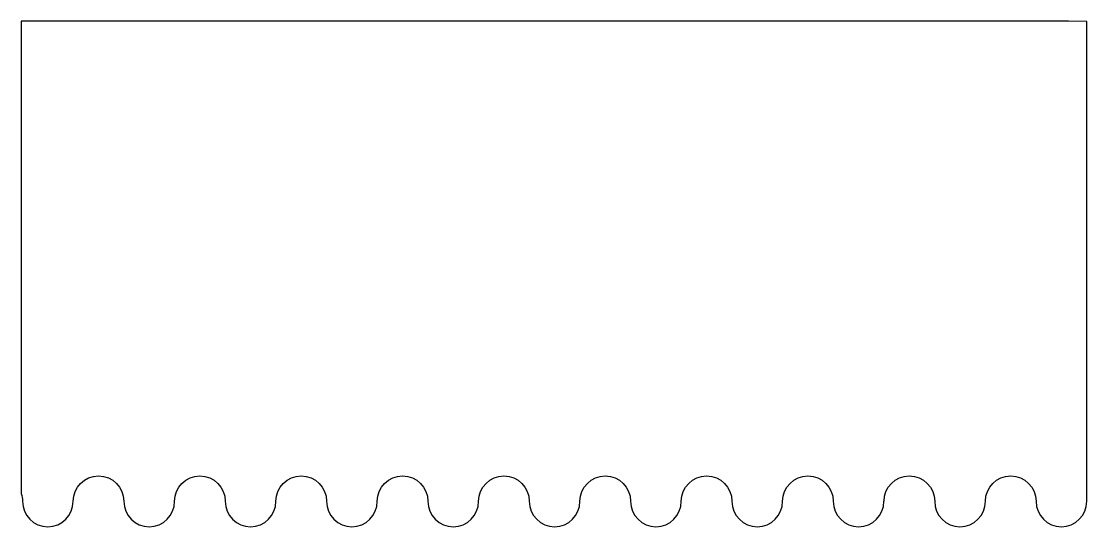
# Model space of a CAD drawing. Header units: centimetres. Extents: x -10.4 to 10.9, y -5.6 to 4.5.
import ezdxf

# ---------------------------------------------------------------- set-up
doc = ezdxf.new("R2010")
doc.units = ezdxf.units.CM
doc.header["$MEASUREMENT"] = 0
doc.layers.add('Camada 1', color=7, linetype='Continuous')

msp = doc.modelspace()

# ---------------------------------------------------------------- linework, layer by layer
at = {"layer": 'Camada 1'}
msp.add_open_spline([(10.90791, 4.47102), (10.90791, 4.47102), (10.90791, -5.09846), (10.90791, -5.09846), (10.90791, -5.09846), (10.90791, -5.37775), (10.68185, -5.6044), (10.40253, -5.6044), (10.40253, -5.6044), (10.12321, -5.6044), (9.89659, -5.37776), (9.89659, -5.09846), (9.89659, -5.09846), (9.89659, -4.81914), (9.67048, -4.59279), (9.39116, -4.59279), (9.39116, -4.59279), (9.11184, -4.59279), (8.88522, -4.81917), (8.88522, -5.09846), (8.88522, -5.09846), (8.88522, -5.09846), (8.88522, -5.09846), (8.88522, -5.09846), (8.88522, -5.09846), (8.88522, -5.37775), (8.6586, -5.6044), (8.37928, -5.6044), (8.37928, -5.6044), (8.09996, -5.6044), (7.8739, -5.37776), (7.8739, -5.09846), (7.8739, -5.09846), (7.8739, -4.81914), (7.64728, -4.59279), (7.36796, -4.59279), (7.36796, -4.59279), (7.08864, -4.59279), (6.86258, -4.81917), (6.86258, -5.09846), (6.86258, -5.09846), (6.86258, -5.09846), (6.86204, -5.09845), (6.86204, -5.09845), (6.86204, -5.09845), (6.86204, -5.37774), (6.63595, -5.60439), (6.35666, -5.60439), (6.35666, -5.60439), (6.07734, -5.60439), (5.85072, -5.37775), (5.85072, -5.09845), (5.85072, -5.09845), (5.85072, -4.81913), (5.62461, -4.59278), (5.34529, -4.59278), (5.34529, -4.59278), (5.06597, -4.59278), (4.83935, -4.81916), (4.83935, -5.09845), (4.83935, -5.09845), (4.83935, -5.09845), (4.83935, -5.09845), (4.83935, -5.09845), (4.83935, -5.09845), (4.83935, -5.37774), (4.61273, -5.60439), (4.33341, -5.60439), (4.33341, -5.60439), (4.05409, -5.60439), (3.82803, -5.37775), (3.82803, -5.09845), (3.82803, -5.09845), (3.82803, -4.81913), (3.60141, -4.59278), (3.32209, -4.59278), (3.32209, -4.59278), (3.04277, -4.59278), (2.81671, -4.81916), (2.81671, -5.09845), (2.81671, -5.09845), (2.81671, -5.37774), (2.59007, -5.60439), (2.31075, -5.60439), (2.31075, -5.60439), (2.03146, -5.60439), (1.80534, -5.37775), (1.80534, -5.09845), (1.80534, -5.09845), (1.80534, -4.81913), (1.57872, -4.59278), (1.2994, -4.59278), (1.2994, -4.59278), (1.02008, -4.59278), (0.79402, -4.81916), (0.79402, -5.09845), (0.79402, -5.09845), (0.79402, -5.09845), (0.79347, -5.09845), (0.79347, -5.09845), (0.79347, -5.09845), (0.79347, -5.37774), (0.56741, -5.60439), (0.28809, -5.60439), (0.28809, -5.60439), (0.00877, -5.60439), (-0.21785, -5.37775), (-0.21785, -5.09845), (-0.21785, -5.09845), (-0.21785, -4.81913), (-0.44394, -4.59278), (-0.72323, -4.59278), (-0.72323, -4.59278), (-1.00255, -4.59278), (-1.22917, -4.81916), (-1.22917, -5.09845), (-1.22917, -5.09845), (-1.22917, -5.09845), (-1.22917, -5.09845), (-1.22917, -5.09845), (-1.22917, -5.09845), (-1.22917, -5.37774), (-1.45581, -5.60439), (-1.73511, -5.60439), (-1.73511, -5.60439), (-2.01443, -5.60439), (-2.24052, -5.37775), (-2.24052, -5.09845), (-2.24052, -5.09845), (-2.24052, -4.81913), (-2.46714, -4.59278), (-2.74632, -4.59278), (-2.74632, -4.59278), (-3.02564, -4.59278), (-3.25199, -4.81916), (-3.25199, -5.09845), (-3.25199, -5.09845), (-3.25199, -5.09845), (-3.25224, -5.09845), (-3.25224, -5.09845), (-3.25224, -5.09845), (-3.25224, -5.37774), (-3.47859, -5.60439), (-3.75791, -5.60439), (-3.75791, -5.60439), (-4.03723, -5.60439), (-4.26356, -5.37775), (-4.26356, -5.09845), (-4.26356, -5.09845), (-4.26356, -4.81913), (-4.48994, -4.59278), (-4.76923, -4.59278), (-4.76923, -4.59278), (-5.04852, -4.59278), (-5.27488, -4.81916), (-5.27488, -5.09845), (-5.27488, -5.09845), (-5.27488, -5.37774), (-5.50123, -5.60439), (-5.78053, -5.60439), (-5.78053, -5.60439), (-6.05983, -5.60439), (-6.2862, -5.37775), (-6.2862, -5.09845), (-6.2862, -5.09845), (-6.2862, -4.81913), (-6.51255, -4.59278), (-6.79185, -4.59278), (-6.79185, -4.59278), (-7.07115, -4.59278), (-7.2975, -4.81916), (-7.2975, -5.09845), (-7.2975, -5.09845), (-7.2975, -5.09845), (-7.29778, -5.09845), (-7.29778, -5.09845), (-7.29778, -5.09845), (-7.29778, -5.37774), (-7.52413, -5.60439), (-7.80343, -5.60439), (-7.80343, -5.60439), (-8.08275, -5.60439), (-8.3091, -5.37775), (-8.3091, -5.09845), (-8.3091, -5.09845), (-8.3091, -4.81913), (-8.53545, -4.59278), (-8.81475, -4.59278), (-8.81475, -4.59278), (-9.09405, -4.59278), (-9.3204, -4.81916), (-9.3204, -5.09845), (-9.3204, -5.09845), (-9.3204, -5.09845), (-9.32068, -5.09845), (-9.32068, -5.09845), (-9.32068, -5.09845), (-9.32068, -5.37774), (-9.54703, -5.60439), (-9.82633, -5.60439), (-9.82633, -5.60439), (-10.10565, -5.60439), (-10.332, -5.37775), (-10.332, -5.09845), (-10.332, -5.09845), (-10.332, -5.04495), (-10.34023, -4.99333), (-10.3556, -4.94478), (-10.3556, -4.94478), (-10.3556, -4.94478), (-10.35559, 4.47761), (-10.35559, 4.47761), (-10.35559, 4.47761), (-10.35559, 4.47761), (10.54739, 4.47761), (10.54739, 4.47761), (10.54739, 4.47761), (10.54739, 4.47761), (10.90791, 4.47102), (10.90791, 4.47102)], degree=3, knots=[0, 0, 0, 0, 0.01785714, 0.01785714, 0.01785714, 0.01785714, 0.03571429, 0.03571429, 0.03571429, 0.03571429, 0.05357143, 0.05357143, 0.05357143, 0.05357143, 0.07142857, 0.07142857, 0.07142857, 0.07142857, 0.08928571, 0.08928571, 0.08928571, 0.08928571, 0.10714286, 0.10714286, 0.10714286, 0.10714286, 0.125, 0.125, 0.125, 0.125, 0.14285714, 0.14285714, 0.14285714, 0.14285714, 0.16071429, 0.16071429, 0.16071429, 0.16071429, 0.17857143, 0.17857143, 0.17857143, 0.17857143, 0.19642857, 0.19642857, 0.19642857, 0.19642857, 0.21428571, 0.21428571, 0.21428571, 0.21428571, 0.23214286, 0.23214286, 0.23214286, 0.23214286, 0.25, 0.25, 0.25, 0.25, 0.26785714, 0.26785714, 0.26785714, 0.26785714, 0.28571429, 0.28571429, 0.28571429, 0.28571429, 0.30357143, 0.30357143, 0.30357143, 0.30357143, 0.32142857, 0.32142857, 0.32142857, 0.32142857, 0.33928571, 0.33928571, 0.33928571, 0.33928571, 0.35714286, 0.35714286, 0.35714286, 0.35714286, 0.375, 0.375, 0.375, 0.375, 0.39285714, 0.39285714, 0.39285714, 0.39285714, 0.41071429, 0.41071429, 0.41071429, 0.41071429, 0.42857143, 0.42857143, 0.42857143, 0.42857143, 0.44642857, 0.44642857, 0.44642857, 0.44642857, 0.46428571, 0.46428571, 0.46428571, 0.46428571, 0.48214286, 0.48214286, 0.48214286, 0.48214286, 0.5, 0.5, 0.5, 0.5, 0.51785714, 0.51785714, 0.51785714, 0.51785714, 0.53571429, 0.53571429, 0.53571429, 0.53571429, 0.55357143, 0.55357143, 0.55357143, 0.55357143, 0.57142857, 0.57142857, 0.57142857, 0.57142857, 0.58928571, 0.58928571, 0.58928571, 0.58928571, 0.60714286, 0.60714286, 0.60714286, 0.60714286, 0.625, 0.625, 0.625, 0.625, 0.64285714, 0.64285714, 0.64285714, 0.64285714, 0.66071429, 0.66071429, 0.66071429, 0.66071429, 0.67857143, 0.67857143, 0.67857143, 0.67857143, 0.69642857, 0.69642857, 0.69642857, 0.69642857, 0.71428571, 0.71428571, 0.71428571, 0.71428571, 0.73214286, 0.73214286, 0.73214286, 0.73214286, 0.75, 0.75, 0.75, 0.75, 0.76785714, 0.76785714, 0.76785714, 0.76785714, 0.78571429, 0.78571429, 0.78571429, 0.78571429, 0.80357143, 0.80357143, 0.80357143, 0.80357143, 0.82142857, 0.82142857, 0.82142857, 0.82142857, 0.83928571, 0.83928571, 0.83928571, 0.83928571, 0.85714286, 0.85714286, 0.85714286, 0.85714286, 0.875, 0.875, 0.875, 0.875, 0.89285714, 0.89285714, 0.89285714, 0.89285714, 0.91071429, 0.91071429, 0.91071429, 0.91071429, 0.92857143, 0.92857143, 0.92857143, 0.92857143, 0.94642857, 0.94642857, 0.94642857, 0.94642857, 0.96428571, 0.96428571, 0.96428571, 0.96428571, 1, 1, 1, 1], dxfattribs=at)

doc.saveas('drawing.dxf')
